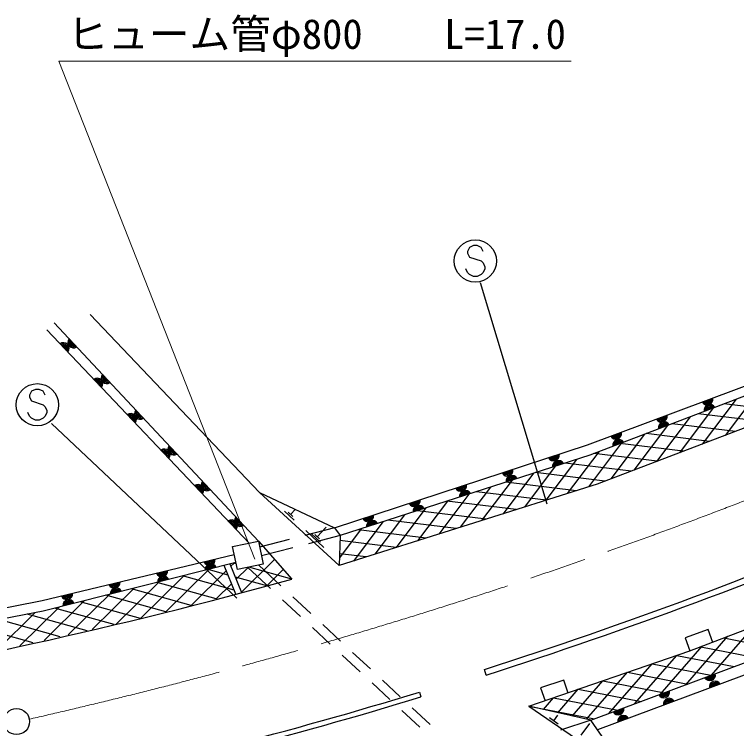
# Model space of a CAD drawing. Units: millimetres, scale not verified. Extents: x 40000 to 680000, y 20000 to 380000.
# Drawn here: x 368256 to 412598, y 264601 to 308438 of the extents above; entities that cross this region are included whole.
import ezdxf
from ezdxf.enums import TextEntityAlignment as Align

# ---------------------------------------------------------------- set-up
doc = ezdxf.new("R2010")
doc.units = ezdxf.units.MM
doc.header["$LTSCALE"] = 1000
doc.linetypes.add('CHAIN', pattern=[18.5, 12, -1.5, 3.5, -1.5])
for name, color, linetype, lineweight in [('M-BGD', 7, 'Continuous', 25), ('M-BMK', 2, 'CHAIN', 13), ('M-BMK-SRVR', 3, 'Continuous', 25), ('M-STR-HTXT', 7, 'Continuous', 13), ('M-STR-STRC', 7, 'Continuous', 25), ('M-STR-STRD', 7, 'Continuous', 25)]:
    doc.layers.add(name, color=color, linetype=linetype, lineweight=lineweight)
doc.styles.add('ＭＳ ゴシック', font='')
doc.styles.get('ＭＳ ゴシック').set_extended_font_data('MS Gothic')

msp = doc.modelspace()

# ---------------------------------------------------------------- linework, layer by layer
at = {"layer": 'M-BGD'}
for p, q in [((370702, 289509), (383234, 276101)), ((382676, 275985), (370245, 289073)), ((413971, 285354), (411897, 282599)), ((412565, 284817), (410493, 282065)), ((411159, 284279), (409089, 281530)), ((415731, 284060), (411832, 284536)), ((414129, 283449), (410234, 283926)), ((409754, 283742), (407686, 280995)), ((408348, 283205), (406282, 280461)), ((412528, 282839), (408636, 283315)), ((406942, 282668), (404878, 279926)), ((410926, 282229), (407038, 282705)), ((405537, 282131), (403510, 279439)), ((409324, 281619), (405440, 282094)), ((404131, 281594), (402197, 279025)), ((407722, 281009), (403842, 281484)), ((401454, 280699), (399571, 278197)), ((402777, 281125), (400884, 278611)), ((406120, 280399), (402064, 280895)), ((400132, 280273), (398258, 277783)), ((404519, 279789), (400251, 280311)), ((398810, 279846), (396945, 277369)), ((397488, 279420), (395632, 276955)), ((402750, 279199), (398439, 279727)), ((396166, 278994), (394319, 276541)), ((400908, 278619), (396626, 279142)), ((394843, 278568), (393006, 276127)), ((399067, 278038), (394814, 278558)), ((385210, 277747), (385506, 278062)), ((393521, 278141), (391693, 275713)), ((385431, 277391), (384840, 277946)), ((385357, 277608), (385062, 277886)), ((392199, 277715), (390380, 275299)), ((397225, 277457), (393001, 277974)), ((390877, 277289), (389067, 274885)), ((395383, 276876), (391189, 277389)), ((387914, 276924), (386096, 276457)), ((387258, 275707), (386148, 276750)), ((386842, 276377), (387399, 276968)), ((389554, 276863), (388213, 275081)), ((393542, 276296), (389376, 276805)), ((388256, 276444), (386322, 275948)), ((387050, 276042), (386495, 276563)), ((386981, 276246), (386704, 276507)), ((383234, 276101), (385297, 273772)), ((385127, 276208), (383308, 275741)), ((391700, 275715), (388246, 276137)), ((385354, 275699), (383420, 275202)), ((384234, 274971), (382199, 272969)), ((389858, 275134), (388221, 275334)), ((381856, 272842), (381142, 274610)), ((382211, 272936), (381498, 274700)), ((381738, 274760), (381549, 274574)), ((381873, 274719), (381732, 274758)), ((382611, 274496), (381874, 273771)), ((382587, 274491), (383989, 273190)), ((385297, 273772), (382650, 274504)), ((383255, 274630), (384621, 273361)), ((380207, 274376), (377553, 271763)), ((381268, 274297), (379102, 272165)), ((381378, 274026), (380158, 274363)), ((384766, 274372), (383748, 273370)), ((377145, 273607), (374508, 271011)), ((378676, 273991), (376004, 271362)), ((381755, 273092), (378585, 273968)), ((383748, 273370), (381820, 273904)), ((375614, 273223), (373029, 270678)), ((379102, 272165), (375438, 273178)), ((380651, 272567), (377011, 273573)), ((381593, 273494), (380651, 272567)), ((374084, 272838), (371550, 270345)), ((377553, 271763), (373864, 272783)), ((382199, 272969), (382198, 272969)), ((372553, 272454), (370071, 270012)), ((376004, 271362), (372291, 272388)), ((384721, 272509), (385821, 271488)), ((385354, 272681), (386453, 271660)), ((371022, 272070), (368592, 269678)), ((374377, 270982), (370717, 271994)), ((369529, 271723), (367112, 269345)), ((372723, 270609), (369038, 271628)), ((369415, 269864), (365511, 270943)), ((371069, 270236), (367274, 271286)), ((387186, 270979), (388285, 269958)), ((386553, 270808), (387652, 269787)), ((411055, 267881), (413658, 270871)), ((409480, 267290), (412069, 270263)), ((411807, 270163), (415316, 269478)), ((407905, 266700), (410479, 269656)), ((410395, 269624), (413886, 268942)), ((389017, 269278), (390116, 268257)), ((388385, 269106), (389484, 268085)), ((406330, 266110), (408930, 269095)), ((408930, 269095), (412457, 268406)), ((404756, 265519), (407416, 268575)), ((407416, 268575), (411027, 267870)), ((403389, 265168), (405903, 268055)), ((405903, 268055), (409597, 267334)), ((390217, 267405), (391316, 266384)), ((390849, 267577), (391948, 266556)), ((402505, 265370), (404390, 267535)), ((404390, 267535), (408167, 266798)), ((401620, 265572), (402877, 267016)), ((402877, 267016), (406738, 266262)), ((400735, 265774), (401363, 266496)), ((401363, 266496), (405308, 265726)), ((392048, 265703), (393147, 264683)), ((392681, 265875), (393780, 264854)), ((399850, 265976), (403878, 265190)), ((401635, 264879), (401116, 265259)), ((401375, 265069), (401628, 265415)), ((403656, 265107), (401793, 264505)), ((403047, 264191), (403581, 264920))]:
    msp.add_line(p, q, dxfattribs=at)
for points in [[(387914, 276924), (403449, 282009), (418186, 287531), (430296, 292805), (442636, 298557), (449132, 301913)], [(449422, 301345), (442831, 297989), (430526, 292219), (418275, 286998), (403591, 281388), (388256, 276444)], [(372913, 290010), (383310, 279100), (387914, 276924), (388256, 276444), (388199, 274611), (383310, 279100)], [(427758, 289036), (418786, 285223), (404031, 279603), (388199, 274611)], [(399850, 265976), (409728, 269369), (419438, 273080), (428214, 276767), (440722, 282595), (443420, 283944)], [(403656, 265107), (418275, 270588), (431006, 275914), (443200, 281695)], [(443761, 281109), (431272, 275240), (418453, 269886), (404061, 264519)], [(324911, 266226), (339262, 267467), (359273, 270361), (369962, 272456), (381757, 275278)], [(381859, 274790), (370015, 271817), (359308, 269740), (339280, 266810), (324723, 265461)], [(411137, 269884), (410844, 270686), (409435, 270171), (409728, 269369)], [(402260, 266769), (401991, 267580), (400567, 267109), (400835, 266298)]]:
    msp.add_lwpolyline(points, dxfattribs=at)
for points in [[(381654, 275773), (383234, 276101), (383527, 274687), (381948, 274359)], [(399850, 265976), (405952, 261772), (403656, 265107)]]:
    msp.add_lwpolyline(points, close=True, dxfattribs=at)
for centre, radius, start, end in [((371256, 287930), 354, 322.3237, 124.7289), ((371886, 288321), 354, 141.8628, 304.268), ((371886, 288321), 283, 144.0869, 302.044), ((371886, 288321), 212, 147.8332, 298.2976), ((371886, 288321), 142, 155.5449, 290.5859), ((371886, 288321), 100, 165.8626, 280.2683), ((371886, 288321), 100, 165.8626, 280.2683), ((371256, 287930), 283, 324.5478, 122.5049), ((371256, 287930), 212, 328.2941, 118.7585), ((371256, 287930), 142, 336.0058, 111.0468), ((371256, 287930), 100, 346.3235, 100.7291), ((371256, 287930), 100, 346.3235, 100.7291), ((373323, 285755), 354, 322.3237, 124.7289), ((373323, 285755), 283, 324.5478, 122.5049), ((373935, 286130), 354, 141.8628, 304.268), ((373935, 286130), 283, 144.0869, 302.044), ((373935, 286130), 212, 147.8332, 298.2976), ((373935, 286130), 142, 155.5449, 290.5859), ((373935, 286130), 100, 165.8626, 280.2683), ((373935, 286130), 100, 165.8626, 280.2683), ((373323, 285755), 212, 328.2941, 118.7585), ((373323, 285755), 142, 336.0058, 111.0468), ((373323, 285755), 100, 346.3235, 100.7291), ((373323, 285755), 100, 346.3235, 100.7291), ((410799, 284821), 354, 209.3383, 11.7435), ((410799, 284821), 283, 211.5624, 9.5195), ((410799, 284821), 212, 215.3087, 5.7731), ((410799, 284821), 142, 223.0204, 358.0614), ((410799, 284821), 100, 233.3381, 347.7437), ((410799, 284821), 100, 233.3381, 347.7437), ((410952, 284142), 354, 29.7095, 192.1147), ((410952, 284142), 283, 31.9335, 189.8906), ((410952, 284142), 212, 35.6798, 186.1443), ((410952, 284142), 142, 43.3916, 178.4325), ((410952, 284142), 100, 53.7092, 168.1149), ((410952, 284142), 100, 53.7092, 168.1149), ((375389, 283579), 354, 322.3237, 124.7289), ((375389, 283579), 283, 324.5478, 122.5049), ((375389, 283579), 212, 328.2941, 118.7585), ((375983, 283938), 354, 141.8628, 304.268), ((375983, 283938), 283, 144.0869, 302.044), ((375983, 283938), 212, 147.8332, 298.2976), ((375983, 283938), 142, 155.5449, 290.5859), ((375983, 283938), 100, 165.8626, 280.2683), ((375983, 283938), 100, 165.8626, 280.2683), ((407989, 283768), 354, 209.3383, 11.7435), ((407989, 283768), 283, 211.5624, 9.5195), ((407989, 283768), 212, 215.3087, 5.7731), ((375389, 283579), 142, 336.0058, 111.0468), ((375389, 283579), 100, 346.3235, 100.7291), ((375389, 283579), 100, 346.3235, 100.7291), ((408150, 283072), 354, 29.7095, 192.1147), ((408150, 283072), 283, 31.9335, 189.8906), ((407989, 283768), 142, 223.0204, 358.0614), ((407989, 283768), 100, 233.3381, 347.7437), ((407989, 283768), 100, 233.3381, 347.7437), ((408150, 283072), 212, 35.6798, 186.1443), ((408150, 283072), 142, 43.3916, 178.4325), ((408150, 283072), 100, 53.7092, 168.1149), ((408150, 283072), 100, 53.7092, 168.1149), ((405180, 282716), 354, 209.3383, 11.7435), ((405180, 282716), 283, 211.5624, 9.5195), ((405180, 282716), 212, 215.3087, 5.7731), ((405180, 282716), 142, 223.0204, 358.0614), ((405180, 282716), 100, 233.3381, 347.7437), ((405180, 282716), 100, 233.3381, 347.7437), ((405348, 282001), 354, 29.7095, 192.1147), ((405348, 282001), 283, 31.9335, 189.8906), ((405348, 282001), 212, 35.6798, 186.1443), ((405348, 282001), 142, 43.3916, 178.4325), ((405348, 282001), 100, 53.7092, 168.1149), ((405348, 282001), 100, 53.7092, 168.1149), ((377455, 281404), 354, 322.3237, 124.7289), ((377455, 281404), 283, 324.5478, 122.5049), ((377455, 281404), 212, 328.2941, 118.7585), ((378032, 281746), 354, 141.8628, 304.268), ((378032, 281746), 283, 144.0869, 302.044), ((378032, 281746), 212, 147.8332, 298.2976), ((378032, 281746), 142, 155.5449, 290.5859), ((378032, 281746), 100, 165.8626, 280.2683), ((378032, 281746), 100, 165.8626, 280.2683), ((377455, 281404), 142, 336.0058, 111.0468), ((377455, 281404), 100, 346.3235, 100.7291), ((377455, 281404), 100, 346.3235, 100.7291), ((401367, 281384), 354, 206.9234, 9.3286), ((401367, 281384), 283, 209.1475, 7.1046), ((401367, 281384), 212, 212.8938, 3.3582), ((401367, 281384), 142, 220.6055, 355.6465), ((401367, 281384), 100, 230.9232, 345.3288), ((401367, 281384), 100, 230.9232, 345.3288), ((401651, 280705), 354, 26.6652, 189.0704), ((401651, 280705), 283, 28.8893, 186.8464), ((401651, 280705), 212, 32.6356, 183.1), ((401651, 280705), 142, 40.3473, 175.3883), ((401651, 280705), 100, 50.665, 165.0707), ((401651, 280705), 100, 50.665, 165.0707), ((398516, 280451), 354, 206.9234, 9.3286), ((398516, 280451), 283, 209.1475, 7.1046), ((398516, 280451), 212, 212.8938, 3.3582), ((398516, 280451), 142, 220.6055, 355.6465), ((398516, 280451), 100, 230.9232, 345.3288), ((398516, 280451), 100, 230.9232, 345.3288), ((398795, 279785), 354, 26.6652, 189.0704), ((398795, 279785), 283, 28.8893, 186.8464), ((398795, 279785), 212, 32.6356, 183.1), ((398795, 279785), 142, 40.3473, 175.3883), ((398795, 279785), 100, 50.665, 165.0707), ((398795, 279785), 100, 50.665, 165.0707), ((379521, 279229), 354, 322.3237, 124.7289), ((379521, 279229), 283, 324.5478, 122.5049), ((379521, 279229), 212, 328.2941, 118.7585), ((379521, 279229), 142, 336.0058, 111.0468), ((380080, 279554), 354, 141.8628, 304.268), ((380080, 279554), 283, 144.0869, 302.044), ((380080, 279554), 212, 147.8332, 298.2976), ((380080, 279554), 142, 155.5449, 290.5859), ((380080, 279554), 100, 165.8626, 280.2683), ((380080, 279554), 100, 165.8626, 280.2683), ((395665, 279518), 354, 206.9234, 9.3286), ((395665, 279518), 283, 209.1475, 7.1046), ((395665, 279518), 212, 212.8938, 3.3582), ((395665, 279518), 142, 220.6055, 355.6465), ((395665, 279518), 100, 230.9232, 345.3288), ((395665, 279518), 100, 230.9232, 345.3288), ((379521, 279229), 100, 346.3235, 100.7291), ((379521, 279229), 100, 346.3235, 100.7291), ((395940, 278864), 354, 26.6652, 189.0704), ((395940, 278864), 283, 28.8893, 186.8464), ((395940, 278864), 212, 32.6356, 183.1), ((395940, 278864), 142, 40.3473, 175.3883), ((395940, 278864), 100, 50.665, 165.0707), ((395940, 278864), 100, 50.665, 165.0707), ((392814, 278585), 354, 206.9234, 9.3286), ((392814, 278585), 283, 209.1475, 7.1046), ((392814, 278585), 212, 212.8938, 3.3582), ((392814, 278585), 142, 220.6055, 355.6465), ((392814, 278585), 100, 230.9232, 345.3288), ((392814, 278585), 100, 230.9232, 345.3288), ((393085, 277944), 354, 26.6652, 189.0704), ((393085, 277944), 283, 28.8893, 186.8464), ((393085, 277944), 212, 32.6356, 183.1), ((393085, 277944), 142, 40.3473, 175.3883), ((393085, 277944), 100, 50.665, 165.0707), ((393085, 277944), 100, 50.665, 165.0707), ((382129, 277363), 354, 141.8628, 304.268), ((389963, 277651), 354, 206.9234, 9.3286), ((389963, 277651), 283, 209.1475, 7.1046), ((389963, 277651), 212, 212.8938, 3.3582), ((389963, 277651), 142, 220.6055, 355.6465), ((389963, 277651), 100, 230.9232, 345.3288), ((389963, 277651), 100, 230.9232, 345.3288), ((381587, 277054), 354, 322.3237, 124.7289), ((381587, 277054), 283, 324.5478, 122.5049), ((381587, 277054), 212, 328.2941, 118.7585), ((381587, 277054), 142, 336.0058, 111.0468), ((381587, 277054), 100, 346.3235, 100.7291), ((381587, 277054), 100, 346.3235, 100.7291), ((382129, 277363), 283, 144.0869, 302.044), ((382129, 277363), 212, 147.8332, 298.2976), ((382129, 277363), 142, 155.5449, 290.5859), ((382129, 277363), 100, 165.8626, 280.2683), ((382129, 277363), 100, 165.8626, 280.2683), ((390229, 277023), 354, 26.6652, 189.0704), ((390229, 277023), 283, 28.8893, 186.8464), ((390229, 277023), 212, 32.6356, 183.1), ((390229, 277023), 142, 40.3473, 175.3883), ((390229, 277023), 100, 50.665, 165.0707), ((390229, 277023), 100, 50.665, 165.0707), ((380223, 274967), 354, 202.2492, 4.6544), ((380223, 274967), 283, 204.4732, 2.4303), ((380223, 274967), 212, 208.2195, 358.684), ((380223, 274967), 142, 215.9313, 350.9723), ((380223, 274967), 100, 226.249, 340.6546), ((380223, 274967), 100, 226.249, 340.6546), ((380315, 274347), 354, 22.8874, 185.2926), ((380315, 274347), 283, 25.1114, 183.0685), ((380315, 274347), 212, 28.8577, 179.3222), ((380315, 274347), 142, 36.5695, 171.6105), ((377306, 274269), 354, 202.2492, 4.6544), ((377306, 274269), 283, 204.4732, 2.4303), ((377306, 274269), 212, 208.2195, 358.684), ((377306, 274269), 142, 215.9313, 350.9723), ((377306, 274269), 100, 226.249, 340.6546), ((377306, 274269), 100, 226.249, 340.6546), ((380315, 274347), 100, 46.8871, 161.2928), ((380315, 274347), 100, 46.8871, 161.2928), ((302533, 572897), 310364, 273.34642, 285.46604), ((374388, 273571), 354, 202.2492, 4.6544), ((377405, 273616), 354, 22.8874, 185.2926), ((377405, 273616), 283, 25.1114, 183.0685), ((377405, 273616), 212, 28.8577, 179.3222), ((377405, 273616), 142, 36.5695, 171.6105), ((377405, 273616), 100, 46.8871, 161.2928), ((377405, 273616), 100, 46.8871, 161.2928), ((374388, 273571), 283, 204.4732, 2.4303), ((374495, 272886), 354, 22.8874, 185.2926), ((374388, 273571), 212, 208.2195, 358.684), ((374495, 272886), 283, 25.1114, 183.0685), ((374388, 273571), 142, 215.9313, 350.9723), ((374388, 273571), 100, 226.249, 340.6546), ((374388, 273571), 100, 226.249, 340.6546), ((371470, 272873), 354, 202.2492, 4.6544), ((371470, 272873), 283, 204.4732, 2.4303), ((371470, 272873), 212, 208.2195, 358.684), ((371470, 272873), 142, 215.9313, 350.9723), ((371470, 272873), 100, 226.249, 340.6546), ((371470, 272873), 100, 226.249, 340.6546), ((374495, 272886), 212, 28.8577, 179.3222), ((374495, 272886), 142, 36.5695, 171.6105), ((374495, 272886), 100, 46.8871, 161.2928), ((374495, 272886), 100, 46.8871, 161.2928), ((371585, 272156), 354, 22.8874, 185.2926), ((371585, 272156), 283, 25.1114, 183.0685), ((371585, 272156), 212, 28.8577, 179.3222), ((371585, 272156), 142, 36.5695, 171.6105), ((371585, 272156), 100, 46.8871, 161.2928), ((371585, 272156), 100, 46.8871, 161.2928), ((410947, 267898), 354, 209.3492, 11.7543), ((410947, 267898), 283, 211.5732, 9.5303), ((410947, 267898), 212, 215.3195, 5.784), ((410947, 267898), 142, 223.0313, 358.0722), ((410947, 267898), 100, 233.3489, 347.7546), ((410947, 267898), 100, 233.3489, 347.7546), ((411276, 267152), 354, 29.2515, 191.6566), ((411276, 267152), 283, 31.4755, 189.4326), ((411276, 267152), 212, 35.2218, 185.6863), ((411276, 267152), 142, 42.9336, 177.9745), ((411276, 267152), 100, 53.2512, 167.6569), ((411276, 267152), 100, 53.2512, 167.6569), ((408138, 266845), 354, 209.3492, 11.7543), ((408138, 266845), 283, 211.5732, 9.5303), ((408138, 266845), 212, 215.3195, 5.784), ((408138, 266845), 142, 223.0313, 358.0722), ((408138, 266845), 100, 233.3489, 347.7546), ((408138, 266845), 100, 233.3489, 347.7546), ((408465, 266103), 354, 29.2515, 191.6566), ((408465, 266103), 283, 31.4755, 189.4326), ((408465, 266103), 212, 35.2218, 185.6863), ((408465, 266103), 142, 42.9336, 177.9745), ((408465, 266103), 100, 53.2512, 167.6569), ((408465, 266103), 100, 53.2512, 167.6569), ((405329, 265792), 354, 209.3492, 11.7543), ((405329, 265792), 283, 211.5732, 9.5303), ((405329, 265792), 212, 215.3195, 5.784), ((405329, 265792), 142, 223.0313, 358.0722), ((405329, 265792), 100, 233.3489, 347.7546), ((405329, 265792), 100, 233.3489, 347.7546), ((405654, 265055), 354, 29.2515, 191.6566), ((405654, 265055), 283, 31.4755, 189.4326), ((405654, 265055), 212, 35.2218, 185.6863), ((405654, 265055), 142, 42.9336, 177.9745), ((405654, 265055), 100, 53.2512, 167.6569), ((405654, 265055), 100, 53.2512, 167.6569)]:
    msp.add_arc(centre, radius, start, end, dxfattribs=at)
at = {"layer": 'M-BMK'}
msp.add_arc((299274, 572772), 315435, 282.80259, 294.2441, dxfattribs=at)
at = {"layer": 'M-BMK-SRVR'}
msp.add_circle((368386, 265030), 800, dxfattribs=at)
at = {"layer": 'M-STR-HTXT'}
msp.add_lwpolyline([(383026, 275000), (370987, 305575), (402437, 305575)], dxfattribs=at)
at = {"layer": 'M-STR-STRC'}
for p, q in [((396201, 294131), (396083, 293895)), ((396437, 294249), (396201, 294131)), ((396674, 294249), (396437, 294249)), ((396910, 294131), (396674, 294249)), ((397028, 293895), (396910, 294131)), ((396083, 293895), (396083, 293776)), ((396083, 293776), (396201, 293540)), ((396201, 293540), (396910, 293304)), ((396910, 293304), (397028, 293186)), ((397028, 293186), (397146, 292949)), ((396083, 292595), (395965, 292831)), ((397146, 292831), (397028, 292595)), ((397146, 292949), (397146, 292831)), ((396201, 292476), (396083, 292595)), ((396437, 292358), (396201, 292476)), ((396674, 292358), (396437, 292358)), ((396910, 292476), (396674, 292358)), ((397028, 292595), (396910, 292476)), ((396844, 291987), (400940, 278392)), ((369307, 285304), (369189, 285068)), ((369543, 285423), (369307, 285304)), ((369780, 285423), (369543, 285423)), ((370016, 285304), (369780, 285423)), ((370134, 285068), (370016, 285304)), ((369189, 285068), (369189, 284950)), ((369189, 284950), (369307, 284714)), ((369307, 284714), (370016, 284477)), ((370016, 284477), (370134, 284359)), ((370134, 284359), (370252, 284123)), ((369189, 283768), (369071, 284004)), ((370252, 284004), (370134, 283768)), ((370252, 284123), (370252, 284004)), ((369307, 283650), (369189, 283768)), ((369543, 283532), (369307, 283650)), ((369780, 283532), (369543, 283532)), ((370016, 283650), (369780, 283532)), ((370134, 283768), (370016, 283650)), ((370536, 283327), (381913, 272605))]:
    msp.add_line(p, q, dxfattribs=at)
for centre in [(396555, 293304), (369662, 284477)]:
    msp.add_circle(centre, 1300, dxfattribs=at)
at = {"layer": 'M-STR-STRD'}
for p, q in [((397221, 267883), (397110, 268227)), ((393120, 266836), (393210, 266542))]:
    msp.add_line(p, q, dxfattribs=at)
for centre, radius, start, end in [((303141, 560309), 306826, 287.8341, 292.91774), ((303141, 560309), 307187, 287.8341, 292.91774), ((313503, 527088), 272158, 281.78886, 287.00997), ((313503, 527088), 272466, 281.78886, 287.00997)]:
    msp.add_arc(centre, radius, start, end, dxfattribs=at)

# ---------------------------------------------------------------- texts
at = {"layer": 'M-STR-HTXT', "style": 'ＭＳ ゴシック'}
msp.add_text('ヒューム管φ800\u3000\u3000L=17.0', height=1833, dxfattribs=at).set_placement((386812, 305775), align=Align.BOTTOM_CENTER)

doc.saveas('drawing.dxf')
